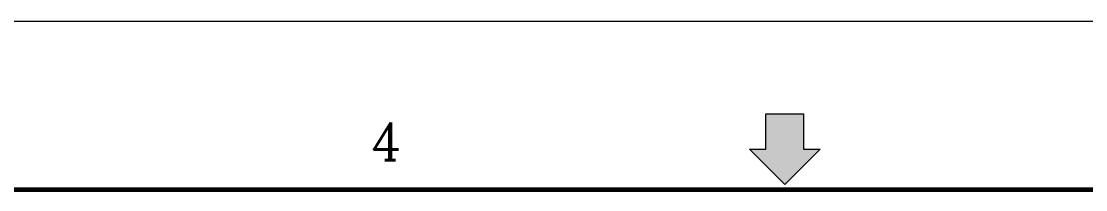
# Model space of a CAD drawing. Header units: millimetres. Extents: x 24 to 1656, y 24 to 1164.
# Drawn here: x 663.8 to 911.8, y 1124.6 to 1164 of the extents above; entities that cross this region are included whole.
import ezdxf
from ezdxf.enums import TextEntityAlignment as Align

# ---------------------------------------------------------------- set-up
doc = ezdxf.new("R2010")
doc.units = ezdxf.units.MM
doc.header["$LTSCALE"] = 4
doc.layers.get('0').update_dxf_attribs({"lineweight": 18})
doc.layers.add('SkizziergeometrieWIN-ISO', color=7, linetype='Continuous', lineweight=50)
doc.layers.add('굵은실선_A3', color=7, linetype='Continuous', lineweight=18)
doc.layers.add('가는실선_A3', color=9, linetype='Continuous', lineweight=5, true_color=0x808080)
doc.layers.add('해치선_A3', color=1, linetype='Continuous', lineweight=5, true_color=0xff0000)
doc.styles.add('텍스트 스타일36', font='ROMANC.shx', dxfattribs={"width": 0.941937})

# ---------------------------------------------------------------- blocks, each defined once
blk = doc.blocks.new('경계 A3_경계')
at = {"layer": '해치선_A3'}
blk.add_hatch(color=7, dxfattribs=at).paths.add_polyline_path([(211.521, 283.528), (212.481, 283.528), (210.423, 281.47), (208.364, 283.528), (209.325, 283.528), (209.325, 285.587), (211.521, 285.587)])
for p, q in [((209.325, 285.587), (211.521, 285.587)), ((209.325, 283.528), (209.325, 285.587)), ((211.521, 285.587), (211.521, 283.528)), ((208.364, 283.528), (209.325, 283.528)), ((210.423, 281.47), (208.364, 283.528)), ((211.521, 283.528), (212.481, 283.528))]:
    blk.add_line(p, q)
at = {"layer": 'SkizziergeometrieWIN-ISO', "lineweight": 18}
blk.add_line((6, 291), (414, 291), dxfattribs=at)
at = {"layer": '가는실선_A3', "color": 7, "lineweight": 60}
blk.add_line((401.22, 281.157), (19.02, 281.157), dxfattribs=at)
at = {"layer": '굵은실선_A3'}
blk.add_line((212.481, 283.528), (210.423, 281.47), dxfattribs=at)
at = {"layer": '가는실선_A3', "color": 7, "style": '텍스트 스타일36', "width": 0.941937}
blk.add_text('4', height=2.2, dxfattribs=at).set_placement((187.21, 283.98), align=Align.MIDDLE_CENTER)

msp = doc.modelspace()

# ---------------------------------------------------------------- block references
at = {"xscale": 4, "yscale": 4, "zscale": 4}
msp.add_blockref('경계 A3_경계', (0, 0), dxfattribs=at)

doc.saveas('drawing.dxf')
